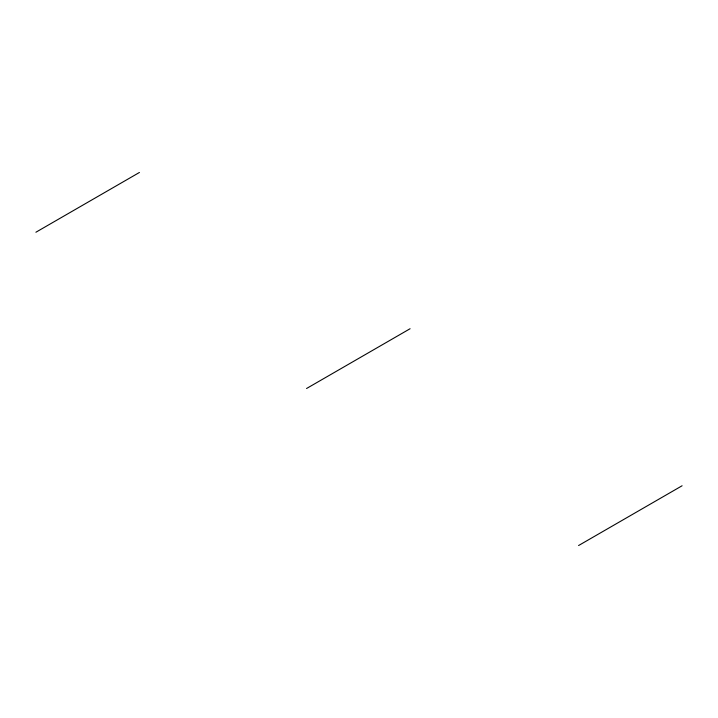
<?xml version="1.0" encoding="UTF-8"?>
<svg xmlns="http://www.w3.org/2000/svg" width="718" height="718" viewBox="0 0 718 718"><rect width="100%" height="100%" fill="white"/><g stroke="black" fill="none" stroke-linecap="round" stroke-linejoin="round"><path stroke-width="1.08" d="M35.9 232.237L139.427 172.464M306.559 388.501L410.095 328.727M578.573 545.536L682.1 485.763"/></g></svg>
